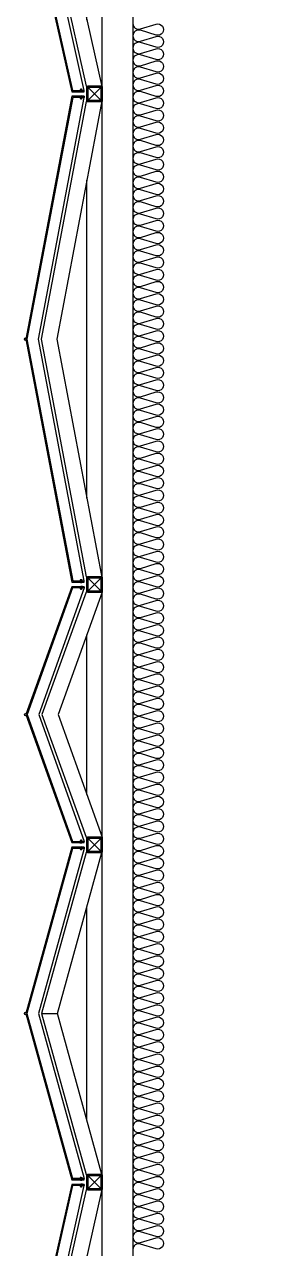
# Model space of a CAD drawing. Header units: millimetres. Extents: x -95754 to 177808, y 34455 to 149960.
# Drawn here: x 91700 to 92464, y 114738 to 118732 of the extents above; entities that cross this region are included whole.
import ezdxf

# ---------------------------------------------------------------- set-up
doc = ezdxf.new("R2010")
doc.units = ezdxf.units.MM
doc.header["$LTSCALE"] = 300
doc.linetypes.add('HID', pattern=[2.8, 1.8, -1])
for name, color, linetype in [('6FIN', 6, 'Continuous'), ('A-하지철물', 55, 'Continuous'), ('alucobond', 4, 'Continuous'), ('ISL', 251, 'Continuous'), ('mold', 4, 'Continuous'), ('SHEET', 6, 'Continuous')]:
    doc.layers.add(name, color=color, linetype=linetype)

# ---------------------------------------------------------------- blocks, each defined once
blk = doc.blocks.new('EX-850-1')
at = {"layer": '6FIN', "elevation": 0}
for points in [[(3.2, 204.1), (46.8, 204.1, 0.414214), (50, 207.3), (50, 250.9, 0.414214), (46.8, 254.1), (3.2, 254.1, 0.414214), (0, 250.9), (0, 207.3, 0.414214)], [(896.8, 204.1), (853.2, 204.1, -0.414214), (850, 207.3), (850, 250.9, -0.414214), (853.2, 254.1), (896.8, 254.1, -0.414214), (900, 250.9), (900, 207.3, -0.414214)]]:
    blk.add_lwpolyline(points, format="xyb", close=True, dxfattribs=at)
at = {"layer": 'A-하지철물'}
for p, q in [((850, 254.1), (50, 254.1)), ((710.9, 204.1), (189.1, 204.1))]:
    blk.add_line(p, q, dxfattribs=at)
at = {"layer": 'A-하지철물', "elevation": 0}
for points in [[(49.9, 254.1), (450, 110.3), (850.1, 254.1)], [(50, 204.1), (50, 200.9), (450, 57.2), (850, 200.9), (850, 204.1)]]:
    blk.add_lwpolyline(points, dxfattribs=at)
at = {"layer": 'A-하지철물'}
blk.add_circle((450, 4.1), 4.07, dxfattribs=at)
at = {"layer": 'alucobond', "color": 251, "linetype": 'HID', "ltscale": 10}
for p, q in [((30.2, 185.1), (41.5, 185.1)), ((31.5, 182.4), (31.5, 187.8)), ((31.5, 186.6), (39.5, 186.6)), ((31.5, 183.6), (39.5, 183.6)), ((32, 189.3), (32.5, 189.3)), ((32, 180.9), (32.5, 180.9)), ((32.5, 180.9), (32.5, 189.3)), ((38, 182.7), (38, 187.4)), ((39.5, 182.7), (39.5, 187.4)), ((869.8, 185.1), (858.5, 185.1)), ((860.5, 182.7), (860.5, 187.4)), ((868.5, 186.6), (860.5, 186.6)), ((868.5, 183.6), (860.5, 183.6)), ((862, 182.7), (862, 187.4)), ((867.5, 180.9), (867.5, 189.3)), ((868, 189.3), (867.5, 189.3)), ((868, 180.9), (867.5, 180.9)), ((868.5, 182.4), (868.5, 187.8))]:
    blk.add_line(p, q, dxfattribs=at)
at = {"layer": 'alucobond'}
for p, q in [((32.5, 195.1), (36.5, 195.1)), ((867.5, 195.1), (863.5, 195.1))]:
    blk.add_line(p, q, dxfattribs=at)
at = {"layer": 'alucobond', "color": 251, "linetype": 'HID', "ltscale": 10}
for points in [[(32, 189.3), (31.5, 187.8)], [(32, 180.9), (31.5, 182.4)], [(868, 189.3), (868.5, 187.8)], [(868, 180.9), (868.5, 182.4)]]:
    blk.add_lwpolyline(points, dxfattribs=at)
at = {"layer": 'alucobond', "elevation": 0}
for points in [[(32.5, 195.1), (32.5, 154.1), (450, 4.1), (867.5, 154.1), (867.5, 195.1)], [(36.5, 195.1), (36.5, 156.9), (450, 8.3), (863.5, 156.9), (863.5, 195.1)]]:
    blk.add_lwpolyline(points, dxfattribs=at)
at = {"layer": 'alucobond', "color": 251, "linetype": 'HID', "ltscale": 10, "elevation": 0}
blk.add_lwpolyline([(36.5, 195.1), (450, 46.6), (863.5, 195.1)], dxfattribs=at)
at = {"layer": 'alucobond', "color": 251, "linetype": 'HID', "ltscale": 10}
for points in [[(39.5, 186.6, -0.666667), (39.5, 183.6, -1.5)], [(860.5, 186.6, 0.666667), (860.5, 183.6, 1.5)]]:
    blk.add_lwpolyline(points, format="xyb", dxfattribs=at)
for centre, start, end in [((38.7, 187.4), 0, 180), ((38.7, 182.7), 180, 0), ((861.3, 187.4), 0, 180), ((861.3, 182.7), 180, 0)]:
    blk.add_arc(centre, 0.75, start, end, dxfattribs=at)
at = {"layer": 'mold', "color": 4}
for points in [[(25, 204.1), (25, 202.6)], [(875, 204.1), (875, 202.6)]]:
    blk.add_lwpolyline(points, dxfattribs=at)
at = {"layer": 'SHEET', "color": 8}
for p, q in [((46.8, 250.9), (3.2, 207.3)), ((3.2, 250.9), (46.8, 207.3)), ((853.2, 250.9), (896.8, 207.3)), ((896.8, 250.9), (853.2, 207.3))]:
    blk.add_line(p, q, dxfattribs=at)
at = {"layer": 'SHEET', "color": 8, "elevation": 0}
for points in [[(3.2, 207.3), (46.8, 207.3), (46.8, 250.9), (3.2, 250.9)], [(896.8, 207.3), (853.2, 207.3), (853.2, 250.9), (896.8, 250.9)]]:
    blk.add_lwpolyline(points, close=True, dxfattribs=at)
blk = doc.blocks.new('EX-1350')
at = {"layer": '6FIN', "elevation": 0}
for points in [[(3.2, 204.1), (46.8, 204.1, 0.414214), (50, 207.3), (50, 250.9, 0.414214), (46.8, 254.1), (3.2, 254.1, 0.414214), (0, 250.9), (0, 207.3, 0.414214)], [(1396.8, 204.1), (1353.2, 204.1, -0.414214), (1350, 207.3), (1350, 250.9, -0.414214), (1353.2, 254.1), (1396.8, 254.1, -0.414214), (1400, 250.9), (1400, 207.3, -0.414214)]]:
    blk.add_lwpolyline(points, format="xyb", close=True, dxfattribs=at)
at = {"layer": 'A-하지철물'}
for p, q in [((1350, 254.1), (50, 254.1)), ((1133.9, 204.1), (266.1, 204.1))]:
    blk.add_line(p, q, dxfattribs=at)
at = {"layer": 'A-하지철물', "elevation": 0}
for points in [[(49.7, 252.7), (700, 106.6), (1350.3, 252.7)], [(50, 254.1), (50, 201.4), (700, 55.3), (1350, 201.4), (1350, 254.1)]]:
    blk.add_lwpolyline(points, dxfattribs=at)
at = {"layer": 'A-하지철물'}
blk.add_circle((700, 4.1), 4.07, dxfattribs=at)
at = {"layer": 'alucobond', "color": 251, "linetype": 'HID', "ltscale": 10}
for p, q in [((30.2, 185.1), (41.5, 185.1)), ((31.5, 182.4), (31.5, 187.8)), ((31.5, 186.6), (39.5, 186.6)), ((31.5, 183.6), (39.5, 183.6)), ((32, 189.3), (32.5, 189.3)), ((32, 180.9), (32.5, 180.9)), ((32.5, 180.9), (32.5, 189.3)), ((38, 182.7), (38, 187.4)), ((39.5, 182.7), (39.5, 187.4)), ((1369.8, 185.1), (1358.5, 185.1)), ((1360.5, 182.7), (1360.5, 187.4)), ((1368.5, 186.6), (1360.5, 186.6)), ((1368.5, 183.6), (1360.5, 183.6)), ((1362, 182.7), (1362, 187.4)), ((1367.5, 180.9), (1367.5, 189.3)), ((1368, 189.3), (1367.5, 189.3)), ((1368, 180.9), (1367.5, 180.9)), ((1368.5, 182.4), (1368.5, 187.8))]:
    blk.add_line(p, q, dxfattribs=at)
at = {"layer": 'alucobond'}
for p, q in [((32.5, 195.1), (36.5, 195.1)), ((1367.5, 195.1), (1363.5, 195.1))]:
    blk.add_line(p, q, dxfattribs=at)
at = {"layer": 'alucobond', "color": 251, "linetype": 'HID', "ltscale": 10, "elevation": 0}
for points in [[(32, 189.3), (31.5, 187.8)], [(32, 180.9), (31.5, 182.4)], [(36.5, 194.2), (700, 45.1), (1363.5, 194.2)], [(1368, 189.3), (1368.5, 187.8)], [(1368, 180.9), (1368.5, 182.4)]]:
    blk.add_lwpolyline(points, dxfattribs=at)
at = {"layer": 'alucobond', "elevation": 0}
for points in [[(32.5, 195.1), (32.5, 154.1), (700, 4.1), (1367.5, 154.1), (1367.5, 195.1)], [(36.5, 195.1), (36.5, 157.3), (700, 8.2), (1363.5, 157.3), (1363.5, 195.1)]]:
    blk.add_lwpolyline(points, dxfattribs=at)
at = {"layer": 'alucobond', "color": 251, "linetype": 'HID', "ltscale": 10, "elevation": 0}
for points in [[(39.5, 186.6, -0.666667), (39.5, 183.6, -1.5)], [(1360.5, 186.6, 0.666667), (1360.5, 183.6, 1.5)]]:
    blk.add_lwpolyline(points, format="xyb", dxfattribs=at)
at = {"layer": 'alucobond', "color": 251, "linetype": 'HID', "ltscale": 10}
for centre, start, end in [((38.7, 187.4), 0, 180), ((38.7, 182.7), 180, 0), ((1361.3, 187.4), 0, 180), ((1361.3, 182.7), 180, 0)]:
    blk.add_arc(centre, 0.75, start, end, dxfattribs=at)
at = {"layer": 'mold', "color": 4, "elevation": 0}
for points in [[(25, 204.1), (25, 202.6)], [(1375, 204.1), (1375, 202.6)]]:
    blk.add_lwpolyline(points, dxfattribs=at)
at = {"layer": 'SHEET', "color": 8}
for p, q in [((46.8, 250.9), (3.2, 207.3)), ((3.2, 250.9), (46.8, 207.3)), ((1353.2, 250.9), (1396.8, 207.3)), ((1396.8, 250.9), (1353.2, 207.3))]:
    blk.add_line(p, q, dxfattribs=at)
at = {"layer": 'SHEET', "color": 8, "elevation": 0}
for points in [[(3.2, 207.3), (46.8, 207.3), (46.8, 250.9), (3.2, 250.9)], [(1396.8, 207.3), (1353.2, 207.3), (1353.2, 250.9), (1396.8, 250.9)]]:
    blk.add_lwpolyline(points, close=True, dxfattribs=at)
blk = doc.blocks.new('EX-1100')
at = {"layer": '6FIN', "elevation": 0}
for points in [[(3.2, 204.1), (46.8, 204.1, 0.414214), (50, 207.3), (50, 250.9, 0.414214), (46.8, 254.1), (3.2, 254.1, 0.414214), (0, 250.9), (0, 207.3, 0.414214)], [(1146.8, 204.1), (1103.2, 204.1, -0.414214), (1100, 207.3), (1100, 250.9, -0.414214), (1103.2, 254.1), (1146.8, 254.1, -0.414214), (1150, 250.9), (1150, 207.3, -0.414214)]]:
    blk.add_lwpolyline(points, format="xyb", close=True, dxfattribs=at)
at = {"layer": 'A-하지철물'}
for p, q in [((1100, 254.1), (50, 254.1)), ((923.1, 204.1), (226.9, 204.1)), ((575, 55.9), (575, 107.8))]:
    blk.add_line(p, q, dxfattribs=at)
at = {"layer": 'A-하지철물', "elevation": 0}
blk.add_lwpolyline([(1100, 201.1), (1100, 253), (575, 107.8), (50, 253), (50, 201.1), (575, 55.9)], close=True, dxfattribs=at)
at = {"layer": 'A-하지철물'}
blk.add_circle((575, 4.1), 4.07, dxfattribs=at)
at = {"layer": 'alucobond', "color": 251, "linetype": 'HID', "ltscale": 10}
for p, q in [((30.2, 185.1), (41.5, 185.1)), ((31.5, 182.4), (31.5, 187.8)), ((31.5, 186.6), (39.5, 186.6)), ((31.5, 183.6), (39.5, 183.6)), ((32, 189.3), (32.5, 189.3)), ((32, 180.9), (32.5, 180.9)), ((32.5, 180.9), (32.5, 189.3)), ((38, 182.7), (38, 187.4)), ((39.5, 182.7), (39.5, 187.4)), ((1119.8, 185.1), (1108.5, 185.1)), ((1110.5, 182.7), (1110.5, 187.4)), ((1118.5, 186.6), (1110.5, 186.6)), ((1118.5, 183.6), (1110.5, 183.6)), ((1112, 182.7), (1112, 187.4)), ((1117.5, 180.9), (1117.5, 189.3)), ((1118, 189.3), (1117.5, 189.3)), ((1118, 180.9), (1117.5, 180.9)), ((1118.5, 182.4), (1118.5, 187.8))]:
    blk.add_line(p, q, dxfattribs=at)
at = {"layer": 'alucobond'}
for p, q in [((32.5, 195.1), (36.5, 195.1)), ((1117.5, 195.1), (1113.5, 195.1))]:
    blk.add_line(p, q, dxfattribs=at)
at = {"layer": 'alucobond', "color": 251, "linetype": 'HID', "ltscale": 10, "elevation": 0}
for points in [[(32, 189.3), (31.5, 187.8)], [(32, 180.9), (31.5, 182.4)], [(36.5, 194.5), (575, 45.6), (1113.5, 194.5)], [(1118, 189.3), (1118.5, 187.8)], [(1118, 180.9), (1118.5, 182.4)]]:
    blk.add_lwpolyline(points, dxfattribs=at)
at = {"layer": 'alucobond', "elevation": 0}
for points in [[(32.5, 195.1), (32.5, 154.1), (575, 4.1), (1117.5, 154.1), (1117.5, 195.1)], [(36.5, 195.1), (36.5, 157.1), (575, 8.2), (1113.5, 157.1), (1113.5, 195.1)], [(1113.5, 195.1), (1113.5, 157.2)]]:
    blk.add_lwpolyline(points, dxfattribs=at)
at = {"layer": 'alucobond', "color": 251, "linetype": 'HID', "ltscale": 10, "elevation": 0}
for points in [[(39.5, 186.6, -0.666667), (39.5, 183.6, -1.5)], [(1110.5, 186.6, 0.666667), (1110.5, 183.6, 1.5)]]:
    blk.add_lwpolyline(points, format="xyb", dxfattribs=at)
at = {"layer": 'alucobond', "color": 251, "linetype": 'HID', "ltscale": 10}
for centre, start, end in [((38.7, 187.4), 0, 180), ((38.7, 182.7), 180, 0), ((1111.3, 187.4), 0, 180), ((1111.3, 182.7), 180, 0)]:
    blk.add_arc(centre, 0.75, start, end, dxfattribs=at)
at = {"layer": 'mold', "color": 4, "elevation": 0}
for points in [[(25, 204.1), (25, 202.6)], [(1125, 204.1), (1125, 202.6)]]:
    blk.add_lwpolyline(points, dxfattribs=at)
at = {"layer": 'SHEET', "color": 8}
for p, q in [((46.8, 250.9), (3.2, 207.3)), ((3.2, 250.9), (46.8, 207.3)), ((1103.2, 250.9), (1146.8, 207.3)), ((1146.8, 250.9), (1103.2, 207.3))]:
    blk.add_line(p, q, dxfattribs=at)
at = {"layer": 'SHEET', "color": 8, "elevation": 0}
for points in [[(3.2, 207.3), (46.8, 207.3), (46.8, 250.9), (3.2, 250.9)], [(1146.8, 207.3), (1103.2, 207.3), (1103.2, 250.9), (1146.8, 250.9)]]:
    blk.add_lwpolyline(points, close=True, dxfattribs=at)
blk = doc.blocks.new('EX-1600')
at = {"layer": '6FIN', "elevation": 0}
for points in [[(3.2, 204.1), (46.8, 204.1, 0.414214), (50, 207.3), (50, 250.9, 0.414214), (46.8, 254.1), (3.2, 254.1, 0.414214), (0, 250.9), (0, 207.3, 0.414214)], [(1646.8, 204.1), (1603.2, 204.1, -0.414214), (1600, 207.3), (1600, 250.9, -0.414214), (1603.2, 254.1), (1646.8, 254.1, -0.414214), (1650, 250.9), (1650, 207.3, -0.414214)]]:
    blk.add_lwpolyline(points, format="xyb", close=True, dxfattribs=at)
at = {"layer": 'A-하지철물'}
for p, q in [((1600, 254.1), (50, 254.1)), ((1344, 204.1), (306, 204.1))]:
    blk.add_line(p, q, dxfattribs=at)
at = {"layer": 'A-하지철물', "elevation": 0}
for points in [[(41.9, 254.1), (825, 105.8), (1608.1, 254.1)], [(50, 204.1), (50, 201.6), (825, 55), (1600, 201.6), (1600, 204.1)]]:
    blk.add_lwpolyline(points, dxfattribs=at)
at = {"layer": 'A-하지철물'}
blk.add_circle((825, 4.1), 4.07, dxfattribs=at)
at = {"layer": 'alucobond', "color": 251, "linetype": 'HID', "ltscale": 10}
for p, q in [((30.2, 185.1), (41.5, 185.1)), ((31.5, 182.4), (31.5, 187.8)), ((31.5, 186.6), (39.5, 186.6)), ((31.5, 183.6), (39.5, 183.6)), ((32, 189.3), (32.5, 189.3)), ((32, 180.9), (32.5, 180.9)), ((32.5, 180.9), (32.5, 189.3)), ((38, 182.7), (38, 187.4)), ((39.5, 182.7), (39.5, 187.4)), ((1619.8, 185.1), (1608.5, 185.1)), ((1610.5, 182.7), (1610.5, 187.4)), ((1618.5, 186.6), (1610.5, 186.6)), ((1618.5, 183.6), (1610.5, 183.6)), ((1612, 182.7), (1612, 187.4)), ((1617.5, 180.9), (1617.5, 189.3)), ((1618, 189.3), (1617.5, 189.3)), ((1618, 180.9), (1617.5, 180.9)), ((1618.5, 182.4), (1618.5, 187.8))]:
    blk.add_line(p, q, dxfattribs=at)
at = {"layer": 'alucobond'}
for p, q in [((32.5, 195.1), (36.5, 195.1)), ((1617.5, 195.1), (1613.5, 195.1))]:
    blk.add_line(p, q, dxfattribs=at)
at = {"layer": 'alucobond', "color": 251, "linetype": 'HID', "ltscale": 10}
for points in [[(32, 189.3), (31.5, 187.8)], [(32, 180.9), (31.5, 182.4)]]:
    blk.add_lwpolyline(points, dxfattribs=at)
at = {"layer": 'alucobond', "elevation": 0}
for points in [[(32.5, 195.1), (32.5, 154.1), (825, 4.1), (1617.5, 154.1), (1617.5, 195.1)], [(36.5, 195.1), (36.5, 157.4), (825, 8.1), (1613.5, 157.4), (1613.5, 195.1)]]:
    blk.add_lwpolyline(points, dxfattribs=at)
at = {"layer": 'alucobond', "color": 251, "linetype": 'HID', "ltscale": 10, "elevation": 0}
for points in [[(36.5, 194), (825, 44.8), (1613.5, 194)], [(1618, 189.3), (1618.5, 187.8)], [(1618, 180.9), (1618.5, 182.4)]]:
    blk.add_lwpolyline(points, dxfattribs=at)
at = {"layer": 'alucobond', "color": 251, "linetype": 'HID', "ltscale": 10}
blk.add_lwpolyline([(39.5, 186.6, -0.666667), (39.5, 183.6, -1.5)], format="xyb", dxfattribs=at)
at = {"layer": 'alucobond', "color": 251, "linetype": 'HID', "ltscale": 10, "elevation": 0}
blk.add_lwpolyline([(1610.5, 186.6, 0.666667), (1610.5, 183.6, 1.5)], format="xyb", dxfattribs=at)
at = {"layer": 'alucobond', "color": 251, "linetype": 'HID', "ltscale": 10}
for centre, start, end in [((38.7, 187.4), 0, 180), ((38.7, 182.7), 180, 0), ((1611.3, 187.4), 0, 180), ((1611.3, 182.7), 180, 0)]:
    blk.add_arc(centre, 0.75, start, end, dxfattribs=at)
at = {"layer": 'mold', "color": 4}
blk.add_lwpolyline([(25, 204.1), (25, 202.6)], dxfattribs=at)
at = {"layer": 'mold', "color": 4, "elevation": 0}
blk.add_lwpolyline([(1625, 204.1), (1625, 202.6)], dxfattribs=at)
at = {"layer": 'SHEET', "color": 8}
for p, q in [((46.8, 250.9), (3.2, 207.3)), ((3.2, 250.9), (46.8, 207.3)), ((1603.2, 250.9), (1646.8, 207.3)), ((1646.8, 250.9), (1603.2, 207.3))]:
    blk.add_line(p, q, dxfattribs=at)
at = {"layer": 'SHEET', "color": 8, "elevation": 0}
for points in [[(3.2, 207.3), (46.8, 207.3), (46.8, 250.9), (3.2, 250.9)], [(1646.8, 207.3), (1603.2, 207.3), (1603.2, 250.9), (1646.8, 250.9)]]:
    blk.add_lwpolyline(points, close=True, dxfattribs=at)

msp = doc.modelspace()

# ---------------------------------------------------------------- linework, layer by layer
at = {"layer": 'ISL', "elevation": 0}
msp.add_lwpolyline([(92053.6, 121775), (92053.6, 107105), (98853.6, 107105), (98853.6, 107405)], dxfattribs=at)
msp.add_lwpolyline([(92053.6, 118735, 0.509267), (92077.8, 118717.3), (92129.3, 118732.7, -1.372593), (92129.3, 118697.3), (92077.8, 118712.7, 0.509267), (92053.6, 118695, 0.509267), (92077.8, 118677.3), (92129.3, 118692.7, -1.372593), (92129.3, 118657.3), (92077.8, 118672.7, 0.509267), (92053.6, 118655, 0.509267), (92077.8, 118637.3), (92129.3, 118652.7, -1.372593), (92129.3, 118617.3), (92077.8, 118632.7, 0.509267), (92053.6, 118615, 0.509267), (92077.8, 118597.3), (92129.3, 118612.7, -1.372593), (92129.3, 118577.3), (92077.8, 118592.7, 0.509267), (92053.6, 118575, 0.509267), (92077.8, 118557.3), (92129.3, 118572.7, -1.372593), (92129.3, 118537.3), (92077.8, 118552.7, 0.509267), (92053.6, 118535, 0.509267), (92077.8, 118517.3), (92129.3, 118532.7, -1.372593), (92129.3, 118497.3), (92077.8, 118512.7, 0.509267), (92053.6, 118495, 0.509267), (92077.8, 118477.3), (92129.3, 118492.7, -1.372593), (92129.3, 118457.3), (92077.8, 118472.7, 0.509267), (92053.6, 118455, 0.509267), (92077.8, 118437.3), (92129.3, 118452.7, -1.372593), (92129.3, 118417.3), (92077.8, 118432.7, 0.509267), (92053.6, 118415, 0.509267), (92077.8, 118397.3), (92129.3, 118412.7, -1.372593), (92129.3, 118377.3), (92077.8, 118392.7, 0.509267), (92053.6, 118375, 0.509267), (92077.8, 118357.3), (92129.3, 118372.7, -1.372593), (92129.3, 118337.3), (92077.8, 118352.7, 0.509267), (92053.6, 118335, 0.509267), (92077.8, 118317.3), (92129.3, 118332.7, -1.372593), (92129.3, 118297.3), (92077.8, 118312.7, 0.509267), (92053.6, 118295, 0.509267), (92077.8, 118277.3), (92129.3, 118292.7, -1.372593), (92129.3, 118257.3), (92077.8, 118272.7, 0.509267), (92053.6, 118255, 0.509267), (92077.8, 118237.3), (92129.3, 118252.7, -1.372593), (92129.3, 118217.3), (92077.8, 118232.7, 0.509267), (92053.6, 118215, 0.509267), (92077.8, 118197.3), (92129.3, 118212.7, -1.372593), (92129.3, 118177.3), (92077.8, 118192.7, 0.509267), (92053.6, 118175, 0.509267), (92077.8, 118157.3), (92129.3, 118172.7, -1.372593), (92129.3, 118137.3), (92077.8, 118152.7, 0.509267), (92053.6, 118135, 0.509267), (92077.8, 118117.3), (92129.3, 118132.7, -1.372593), (92129.3, 118097.3), (92077.8, 118112.7, 0.509267), (92053.6, 118095, 0.509267), (92077.8, 118077.3), (92129.3, 118092.7, -1.372593), (92129.3, 118057.3), (92077.8, 118072.7, 0.509267), (92053.6, 118055, 0.509267), (92077.8, 118037.3), (92129.3, 118052.7, -1.372593), (92129.3, 118017.3), (92077.8, 118032.7, 0.509267), (92053.6, 118015, 0.509267), (92077.8, 117997.3), (92129.3, 118012.7, -1.372593), (92129.3, 117977.3), (92077.8, 117992.7, 0.509267), (92053.6, 117975, 0.509267), (92077.8, 117957.3), (92129.3, 117972.7, -1.372593), (92129.3, 117937.3), (92077.8, 117952.7, 0.509267), (92053.6, 117935, 0.509267), (92077.8, 117917.3), (92129.3, 117932.7, -1.372593), (92129.3, 117897.3), (92077.8, 117912.7, 0.509267), (92053.6, 117895, 0.509267), (92077.8, 117877.3), (92129.3, 117892.7, -1.372593), (92129.3, 117857.3), (92077.8, 117872.7, 0.509267), (92053.6, 117855, 0.509267), (92077.8, 117837.3), (92129.3, 117852.7, -1.372593), (92129.3, 117817.3), (92077.8, 117832.7, 0.509267), (92053.6, 117815, 0.509267), (92077.8, 117797.3), (92129.3, 117812.7, -1.372593), (92129.3, 117777.3), (92077.8, 117792.7, 0.509267), (92053.6, 117775, 0.509267), (92077.8, 117757.3), (92129.3, 117772.7, -1.372593), (92129.3, 117737.3), (92077.8, 117752.7, 0.509267), (92053.6, 117735, 0.509267), (92077.8, 117717.3), (92129.3, 117732.7, -1.372593), (92129.3, 117697.3), (92077.8, 117712.7, 0.509267), (92053.6, 117695, 0.509267), (92077.8, 117677.3), (92129.3, 117692.7, -1.372593), (92129.3, 117657.3), (92077.8, 117672.7, 0.509267), (92053.6, 117655, 0.509267), (92077.8, 117637.3), (92129.3, 117652.7, -1.372593), (92129.3, 117617.3), (92077.8, 117632.7, 0.509267), (92053.6, 117615, 0.509267), (92077.8, 117597.3), (92129.3, 117612.7, -1.372593), (92129.3, 117577.3), (92077.8, 117592.7, 0.509267), (92053.6, 117575, 0.509267), (92077.8, 117557.3), (92129.3, 117572.7, -1.372593), (92129.3, 117537.3), (92077.8, 117552.7, 0.509267), (92053.6, 117535, 0.509267), (92077.8, 117517.3), (92129.3, 117532.7, -1.372593), (92129.3, 117497.3), (92077.8, 117512.7, 0.509267), (92053.6, 117495, 0.509267), (92077.8, 117477.3), (92129.3, 117492.7, -1.372593), (92129.3, 117457.3), (92077.8, 117472.7, 0.509267), (92053.6, 117455, 0.509267), (92077.8, 117437.3), (92129.3, 117452.7, -1.372593), (92129.3, 117417.3), (92077.8, 117432.7, 0.509267), (92053.6, 117415, 0.509267), (92077.8, 117397.3), (92129.3, 117412.7, -1.372593), (92129.3, 117377.3), (92077.8, 117392.7, 0.509267), (92053.6, 117375, 0.509267), (92077.8, 117357.3), (92129.3, 117372.7, -1.372593), (92129.3, 117337.3), (92077.8, 117352.7, 0.509267), (92053.6, 117335, 0.509267), (92077.8, 117317.3), (92129.3, 117332.7, -1.372593), (92129.3, 117297.3), (92077.8, 117312.7, 0.509267), (92053.6, 117295, 0.509267), (92077.8, 117277.3), (92129.3, 117292.7, -1.372593), (92129.3, 117257.3), (92077.8, 117272.7, 0.509267), (92053.6, 117255, 0.509267), (92077.8, 117237.3), (92129.3, 117252.7, -1.372593), (92129.3, 117217.3), (92077.8, 117232.7, 0.509267), (92053.6, 117215, 0.509267), (92077.8, 117197.3), (92129.3, 117212.7, -1.372593), (92129.3, 117177.3), (92077.8, 117192.7, 0.509267), (92053.6, 117175, 0.509267), (92077.8, 117157.3), (92129.3, 117172.7, -1.372593), (92129.3, 117137.3), (92077.8, 117152.7, 0.509267), (92053.6, 117135, 0.509267), (92077.8, 117117.3), (92129.3, 117132.7, -1.372593), (92129.3, 117097.3), (92077.8, 117112.7, 0.509267), (92053.6, 117095, 0.509267), (92077.8, 117077.3), (92129.3, 117092.7, -1.372593), (92129.3, 117057.3), (92077.8, 117072.7, 0.509267), (92053.6, 117055, 0.509267), (92077.8, 117037.3), (92129.3, 117052.7, -1.372593), (92129.3, 117017.3), (92077.8, 117032.7, 0.509267), (92053.6, 117015, 0.509267), (92077.8, 116997.3), (92129.3, 117012.7, -1.372593), (92129.3, 116977.3), (92077.8, 116992.7, 0.509267), (92053.6, 116975, 0.509267), (92077.8, 116957.3), (92129.3, 116972.7, -1.372593), (92129.3, 116937.3), (92077.8, 116952.7, 0.509267), (92053.6, 116935, 0.509267), (92077.8, 116917.3), (92129.3, 116932.7, -1.372593), (92129.3, 116897.3), (92077.8, 116912.7, 0.509267), (92053.6, 116895, 0.509267), (92077.8, 116877.3), (92129.3, 116892.7, -1.372593), (92129.3, 116857.3), (92077.8, 116872.7, 0.509267), (92053.6, 116855, 0.509267), (92077.8, 116837.3), (92129.3, 116852.7, -1.372593), (92129.3, 116817.3), (92077.8, 116832.7, 0.509267), (92053.6, 116815, 0.509267), (92077.8, 116797.3), (92129.3, 116812.7, -1.372593), (92129.3, 116777.3), (92077.8, 116792.7, 0.509267), (92053.6, 116775, 0.509267), (92077.8, 116757.3), (92129.3, 116772.7, -1.372593), (92129.3, 116737.3), (92077.8, 116752.7, 0.509267), (92053.6, 116735, 0.509267), (92077.8, 116717.3), (92129.3, 116732.7, -1.372593), (92129.3, 116697.3), (92077.8, 116712.7, 0.509267), (92053.6, 116695, 0.509267), (92077.8, 116677.3), (92129.3, 116692.7, -1.372593), (92129.3, 116657.3), (92077.8, 116672.7, 0.509267), (92053.6, 116655, 0.509267), (92077.8, 116637.3), (92129.3, 116652.7, -1.372593), (92129.3, 116617.3), (92077.8, 116632.7, 0.509267), (92053.6, 116615, 0.509267), (92077.8, 116597.3), (92129.3, 116612.7, -1.372593), (92129.3, 116577.3), (92077.8, 116592.7, 0.509267), (92053.6, 116575, 0.509267), (92077.8, 116557.3), (92129.3, 116572.7, -1.372593), (92129.3, 116537.3), (92077.8, 116552.7, 0.509267), (92053.6, 116535, 0.509267), (92077.8, 116517.3), (92129.3, 116532.7, -1.372593), (92129.3, 116497.3), (92077.8, 116512.7, 0.509267), (92053.6, 116495, 0.509267), (92077.8, 116477.3), (92129.3, 116492.7, -1.372593), (92129.3, 116457.3), (92077.8, 116472.7, 0.509267), (92053.6, 116455, 0.509267), (92077.8, 116437.3), (92129.3, 116452.7, -1.372593), (92129.3, 116417.3), (92077.8, 116432.7, 0.509267), (92053.6, 116415, 0.509267), (92077.8, 116397.3), (92129.3, 116412.7, -1.372593), (92129.3, 116377.3), (92077.8, 116392.7, 0.509267), (92053.6, 116375, 0.509267), (92077.8, 116357.3), (92129.3, 116372.7, -1.372593), (92129.3, 116337.3), (92077.8, 116352.7, 0.509267), (92053.6, 116335, 0.509267), (92077.8, 116317.3), (92129.3, 116332.7, -1.372593), (92129.3, 116297.3), (92077.8, 116312.7, 0.509267), (92053.6, 116295, 0.509267), (92077.8, 116277.3), (92129.3, 116292.7, -1.372593), (92129.3, 116257.3), (92077.8, 116272.7, 0.509267), (92053.6, 116255, 0.509267), (92077.8, 116237.3), (92129.3, 116252.7, -1.372593), (92129.3, 116217.3), (92077.8, 116232.7, 0.509267), (92053.6, 116215, 0.509267), (92077.8, 116197.3), (92129.3, 116212.7, -1.372593), (92129.3, 116177.3), (92077.8, 116192.7, 0.509267), (92053.6, 116175, 0.509267), (92077.8, 116157.3), (92129.3, 116172.7, -1.372593), (92129.3, 116137.3), (92077.8, 116152.7, 0.509267), (92053.6, 116135, 0.509267), (92077.8, 116117.3), (92129.3, 116132.7, -1.372593), (92129.3, 116097.3), (92077.8, 116112.7, 0.509267), (92053.6, 116095, 0.509267), (92077.8, 116077.3), (92129.3, 116092.7, -1.372593), (92129.3, 116057.3), (92077.8, 116072.7, 0.509267), (92053.6, 116055, 0.509267), (92077.8, 116037.3), (92129.3, 116052.7, -1.372593), (92129.3, 116017.3), (92077.8, 116032.7, 0.509267), (92053.6, 116015, 0.509267), (92077.8, 115997.3), (92129.3, 116012.7, -1.372593), (92129.3, 115977.3), (92077.8, 115992.7, 0.509267), (92053.6, 115975, 0.509267), (92077.8, 115957.3), (92129.3, 115972.7, -1.372593), (92129.3, 115937.3), (92077.8, 115952.7, 0.509267), (92053.6, 115935, 0.509267), (92077.8, 115917.3), (92129.3, 115932.7, -1.372593), (92129.3, 115897.3), (92077.8, 115912.7, 0.509267), (92053.6, 115895, 0.509267), (92077.8, 115877.3), (92129.3, 115892.7, -1.372593), (92129.3, 115857.3), (92077.8, 115872.7, 0.509267), (92053.6, 115855, 0.509267), (92077.8, 115837.3), (92129.3, 115852.7, -1.372593), (92129.3, 115817.3), (92077.8, 115832.7, 0.509267), (92053.6, 115815, 0.509267), (92077.8, 115797.3), (92129.3, 115812.7, -1.372593), (92129.3, 115777.3), (92077.8, 115792.7, 0.509267), (92053.6, 115775, 0.509267), (92077.8, 115757.3), (92129.3, 115772.7, -1.372593), (92129.3, 115737.3), (92077.8, 115752.7, 0.509267), (92053.6, 115735, 0.509267), (92077.8, 115717.3), (92129.3, 115732.7, -1.372593), (92129.3, 115697.3), (92077.8, 115712.7, 0.509267), (92053.6, 115695, 0.509267), (92077.8, 115677.3), (92129.3, 115692.7, -1.372593), (92129.3, 115657.3), (92077.8, 115672.7, 0.509267), (92053.6, 115655, 0.509267), (92077.8, 115637.3), (92129.3, 115652.7, -1.372593), (92129.3, 115617.3), (92077.8, 115632.7, 0.509267), (92053.6, 115615, 0.509267), (92077.8, 115597.3), (92129.3, 115612.7, -1.372593), (92129.3, 115577.3), (92077.8, 115592.7, 0.509267), (92053.6, 115575, 0.509267), (92077.8, 115557.3), (92129.3, 115572.7, -1.372593), (92129.3, 115537.3), (92077.8, 115552.7, 0.509267), (92053.6, 115535, 0.509267), (92077.8, 115517.3), (92129.3, 115532.7, -1.372593), (92129.3, 115497.3), (92077.8, 115512.7, 0.509267), (92053.6, 115495, 0.509267), (92077.8, 115477.3), (92129.3, 115492.7, -1.372593), (92129.3, 115457.3), (92077.8, 115472.7, 0.509267), (92053.6, 115455, 0.509267), (92077.8, 115437.3), (92129.3, 115452.7, -1.372593), (92129.3, 115417.3), (92077.8, 115432.7, 0.509267), (92053.6, 115415, 0.509267), (92077.8, 115397.3), (92129.3, 115412.7, -1.372593), (92129.3, 115377.3), (92077.8, 115392.7, 0.509267), (92053.6, 115375, 0.509267), (92077.8, 115357.3), (92129.3, 115372.7, -1.372593), (92129.3, 115337.3), (92077.8, 115352.7, 0.509267), (92053.6, 115335, 0.509267), (92077.8, 115317.3), (92129.3, 115332.7, -1.372593), (92129.3, 115297.3), (92077.8, 115312.7, 0.509267), (92053.6, 115295, 0.509267), (92077.8, 115277.3), (92129.3, 115292.7, -1.372593), (92129.3, 115257.3), (92077.8, 115272.7, 0.509267), (92053.6, 115255, 0.509267), (92077.8, 115237.3), (92129.3, 115252.7, -1.372593), (92129.3, 115217.3), (92077.8, 115232.7, 0.509267), (92053.6, 115215, 0.509267), (92077.8, 115197.3), (92129.3, 115212.7, -1.372593), (92129.3, 115177.3), (92077.8, 115192.7, 0.509267), (92053.6, 115175, 0.509267), (92077.8, 115157.3), (92129.3, 115172.7, -1.372593), (92129.3, 115137.3), (92077.8, 115152.7, 0.509267), (92053.6, 115135, 0.509267), (92077.8, 115117.3), (92129.3, 115132.7, -1.372593), (92129.3, 115097.3), (92077.8, 115112.7, 0.509267), (92053.6, 115095, 0.509267), (92077.8, 115077.3), (92129.3, 115092.7, -1.372593), (92129.3, 115057.3), (92077.8, 115072.7, 0.509267), (92053.6, 115055, 0.509267), (92077.8, 115037.3), (92129.3, 115052.7, -1.372593), (92129.3, 115017.3), (92077.8, 115032.7, 0.509267), (92053.6, 115015, 0.509267), (92077.8, 114997.3), (92129.3, 115012.7, -1.372593), (92129.3, 114977.3), (92077.8, 114992.7, 0.509267), (92053.6, 114975, 0.509267), (92077.8, 114957.3), (92129.3, 114972.7, -1.372593), (92129.3, 114937.3), (92077.8, 114952.7, 0.509267), (92053.6, 114935, 0.509267), (92077.8, 114917.3), (92129.3, 114932.7, -1.372593), (92129.3, 114897.3), (92077.8, 114912.7, 0.509267), (92053.6, 114895, 0.509267), (92077.8, 114877.3), (92129.3, 114892.7, -1.372593), (92129.3, 114857.3), (92077.8, 114872.7, 0.509267), (92053.6, 114855, 0.509267), (92077.8, 114837.3), (92129.3, 114852.7, -1.372593), (92129.3, 114817.3), (92077.8, 114832.7, 0.509267), (92053.6, 114815, 0.509267), (92077.8, 114797.3), (92129.3, 114812.7, -1.372593), (92129.3, 114777.3), (92077.8, 114792.7, 0.509267), (92053.6, 114775, 0.509267), (92077.8, 114757.3), (92129.3, 114772.7, -1.372593), (92129.3, 114737.3), (92077.8, 114752.7, 0.509267), (92053.6, 114735, 0.509267)], format="xyb", dxfattribs=at)

# ---------------------------------------------------------------- block references
at = {"layer": 'A-하지철물', "rotation": 270}
for name, p in [('EX-1350', (91699.5, 119880)), ('EX-1600', (91699.5, 118530)), ('EX-850-1', (91699.5, 116930)), ('EX-1100', (91699.5, 116080)), ('EX-1350', (91699.5, 114980))]:
    msp.add_blockref(name, p, dxfattribs=at)

doc.saveas('drawing.dxf')
